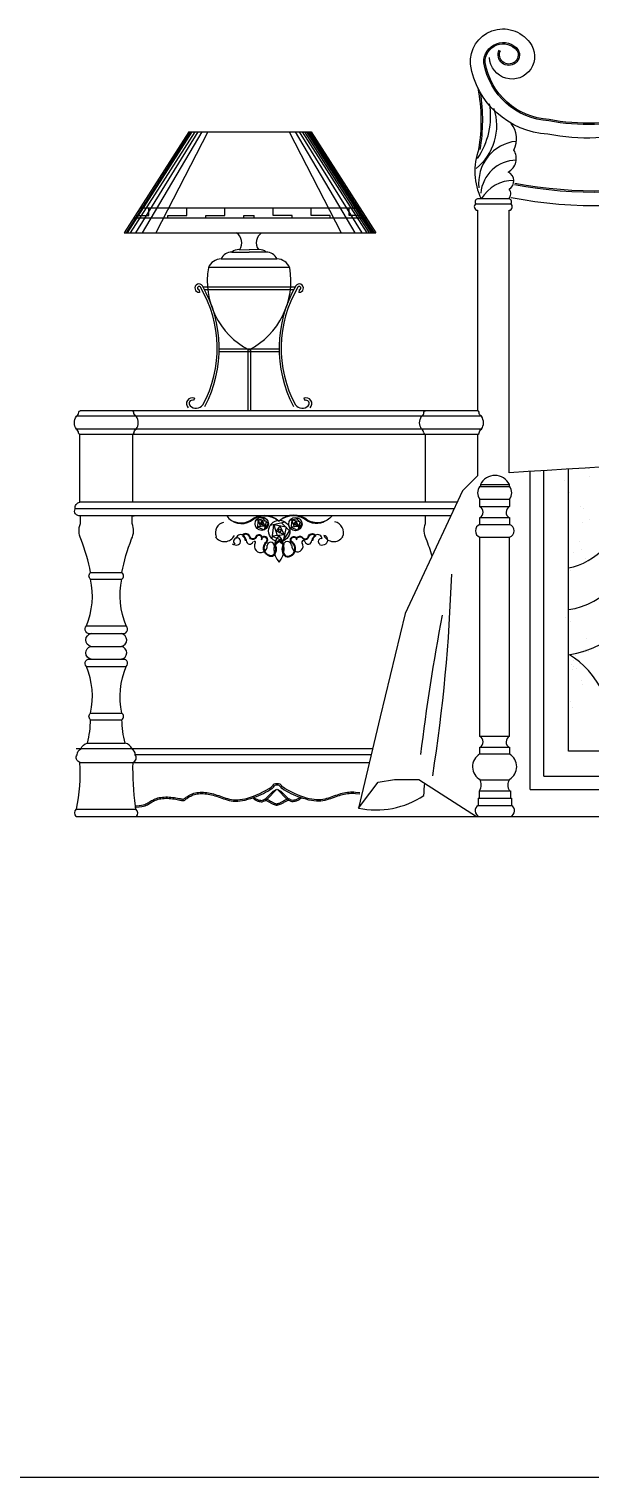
# Model space of a CAD drawing. Header units: inches. Extents: x 6.7 to 49.2, y 11 to 35.8.
# Drawn here: x 45.465 to 46.295, y 26.101 to 28.242 of the extents above; entities that cross this region are included whole.
import ezdxf

# ---------------------------------------------------------------- set-up
doc = ezdxf.new("R2010")
doc.units = ezdxf.units.IN
doc.header["$MEASUREMENT"] = 0
for name, color, linetype in [('02', 2, 'Continuous'), ('1', 1, 'Continuous'), ('4', 4, 'Continuous')]:
    doc.layers.add(name, color=color, linetype=linetype)

msp = doc.modelspace()

# ---------------------------------------------------------------- linework, layer by layer
at = {"layer": '02'}
for p, q in [((45.7016, 28.0902), (45.6062, 27.9405)), ((45.7043, 28.0902), (45.6088, 27.9405)), ((45.706, 28.0902), (45.6106, 27.9405)), ((45.7105, 28.0902), (45.6151, 27.9405)), ((45.7152, 28.0902), (45.6227, 27.9405)), ((45.7211, 28.0902), (45.6328, 27.9405)), ((45.7299, 28.0902), (45.6531, 27.9405)), ((45.7016, 28.0902), (45.8825, 28.0902)), ((45.8499, 28.0902), (45.9267, 27.9405)), ((45.8587, 28.0902), (45.947, 27.9405)), ((45.8646, 28.0902), (45.9572, 27.9405)), ((45.8693, 28.0902), (45.9648, 27.9405)), ((45.8729, 28.0902), (45.9683, 27.9405)), ((45.8755, 28.0902), (45.971, 27.9405)), ((45.8782, 28.0902), (45.9736, 27.9405)), ((45.88, 28.0902), (45.9757, 27.9401)), ((45.8825, 28.0902), (45.9779, 27.9405)), ((45.63, 27.9779), (45.9541, 27.9779)), ((45.6427, 27.9665), (45.6427, 27.9779)), ((45.6989, 27.9665), (45.6989, 27.9779)), ((45.755, 27.9665), (45.755, 27.9779)), ((46.1263, 27.9835), (46.1773, 27.9835)), ((45.6205, 27.9629), (45.9636, 27.9629)), ((45.6227, 27.9665), (45.6427, 27.9665)), ((45.6708, 27.9665), (45.6989, 27.9665)), ((45.6708, 27.9629), (45.6708, 27.9665)), ((45.727, 27.9665), (45.755, 27.9665)), ((45.727, 27.9629), (45.727, 27.9665)), ((45.7831, 27.9665), (45.7983, 27.9665)), ((45.7831, 27.9629), (45.7831, 27.9665)), ((45.6062, 27.9405), (45.9779, 27.9405)), ((45.7653, 27.9122), (45.7907, 27.912)), ((45.7759, 27.9159), (45.7907, 27.9158)), ((45.8056, 27.9159), (45.7907, 27.9158)), ((45.8161, 27.9122), (45.7907, 27.912)), ((45.7309, 27.8898), (45.8505, 27.8898)), ((45.7494, 27.9023), (45.832, 27.9023)), ((45.717, 27.8565), (45.7174, 27.8527)), ((45.8588, 27.8606), (45.7229, 27.8606)), ((45.7249, 27.8569), (45.8568, 27.8569)), ((45.8647, 27.8565), (45.8643, 27.8527)), ((45.8352, 27.7689), (45.7465, 27.7689)), ((45.7465, 27.7651), (45.8352, 27.7651)), ((45.7889, 27.7685), (45.7889, 27.6774)), ((45.7927, 27.7686), (45.7927, 27.6774)), ((45.7101, 27.6961), (45.7086, 27.6927)), ((45.8715, 27.6961), (45.8731, 27.6927)), ((46.1343, 27.6694), (45.5354, 27.6694)), ((46.1343, 27.6504), (45.5354, 27.6504)), ((46.129, 27.6424), (45.5407, 27.6424)), ((46.2263, 27.1374), (46.2263, 27.5886)), ((46.263, 27.1741), (46.263, 27.5906)), ((46.2919, 27.5924), (46.2919, 27.5924)), ((46.1317, 27.5658), (46.1757, 27.5658)), ((46.1327, 27.5687), (46.1757, 27.5687)), ((46.2574, 27.574), (46.2574, 27.574)), ((46.2937, 27.5801), (46.2937, 27.5801)), ((46.0986, 27.5424), (45.5407, 27.5424)), ((46.1317, 27.5467), (46.1757, 27.5467)), ((46.265, 27.5563), (46.265, 27.5563)), ((46.0939, 27.5324), (45.5337, 27.5324)), ((46.0892, 27.5224), (45.5413, 27.5224)), ((46.1315, 27.5359), (46.1759, 27.5359)), ((46.2808, 27.5358), (46.2808, 27.5358)), ((46.2852, 27.5329), (46.2852, 27.5329)), ((45.815, 27.5187), (45.801, 27.5155)), ((45.804, 27.5162), (45.8025, 27.5035)), ((45.8143, 27.5068), (45.8028, 27.5057)), ((45.8028, 27.5057), (45.8131, 27.5014)), ((45.8043, 27.5163), (45.8075, 27.5061)), ((45.8158, 27.514), (45.8043, 27.5163)), ((45.81, 27.5151), (45.8064, 27.5098)), ((45.8143, 27.5068), (45.8067, 27.5102)), ((45.8143, 27.5068), (45.81, 27.5151)), ((45.8191, 27.5107), (45.8117, 27.5179)), ((45.8158, 27.514), (45.8131, 27.5014)), ((45.8131, 27.5014), (45.8193, 27.511)), ((45.8442, 27.5129), (45.8217, 27.5079)), ((45.8267, 27.509), (45.8242, 27.4886)), ((45.8271, 27.5091), (45.8322, 27.4929)), ((45.8454, 27.5054), (45.8271, 27.5091)), ((45.8363, 27.5072), (45.8304, 27.4987)), ((45.843, 27.4939), (45.8309, 27.4994)), ((45.843, 27.4939), (45.8363, 27.5072)), ((45.8507, 27.5002), (45.8389, 27.5117)), ((45.8454, 27.5054), (45.8412, 27.4852)), ((45.8412, 27.4852), (45.8511, 27.5007)), ((45.8648, 27.5182), (45.8508, 27.5151)), ((45.8538, 27.5158), (45.8523, 27.503)), ((45.8641, 27.5064), (45.8526, 27.5052)), ((45.8526, 27.5052), (45.8629, 27.5009)), ((45.8541, 27.5158), (45.8573, 27.5057)), ((45.8656, 27.5135), (45.8541, 27.5158)), ((45.8598, 27.5147), (45.8562, 27.5093)), ((45.8641, 27.5064), (45.8565, 27.5098)), ((45.8641, 27.5064), (45.8598, 27.5147)), ((45.8689, 27.5103), (45.8615, 27.5175)), ((45.8656, 27.5135), (45.8629, 27.5009)), ((45.8629, 27.5009), (45.8691, 27.5106)), ((46.1317, 27.5096), (46.1757, 27.5096)), ((46.1318, 27.5197), (46.1757, 27.5197)), ((46.2629, 27.5158), (46.2629, 27.5158)), ((46.2831, 27.5126), (46.2831, 27.5126)), ((46.2943, 27.5173), (46.2943, 27.5173)), ((45.843, 27.4939), (45.8247, 27.4921)), ((45.8247, 27.4921), (45.8412, 27.4852)), ((45.828, 27.4781), (45.835, 27.4847)), ((45.8287, 27.4802), (45.835, 27.4862)), ((45.835, 27.4862), (45.8414, 27.4802)), ((45.835, 27.4847), (45.842, 27.4781)), ((46.1317, 27.4904), (46.1757, 27.4904)), ((46.279, 27.4849), (46.279, 27.4849)), ((46.2702, 27.4684), (46.2702, 27.4684)), ((46.2814, 27.4731), (46.2814, 27.4731)), ((46.2886, 27.4589), (46.2886, 27.4589)), ((45.5564, 27.4382), (45.6028, 27.4382)), ((46.2661, 27.4406), (46.2661, 27.4406)), ((45.5565, 27.4283), (45.6027, 27.4283)), ((46.258, 27.3711), (46.258, 27.3711)), ((45.5502, 27.3595), (45.609, 27.3595)), ((46.2664, 27.3666), (46.2664, 27.3666)), ((45.553, 27.3481), (45.6062, 27.3481)), ((45.557, 27.329), (45.6022, 27.329)), ((46.29, 27.3405), (46.29, 27.3405)), ((45.5521, 27.31), (45.6071, 27.31)), ((46.2708, 27.3078), (46.2708, 27.3078)), ((46.2728, 27.3153), (46.2728, 27.3153)), ((46.2853, 27.3198), (46.2853, 27.3198)), ((46.288, 27.3243), (46.288, 27.3243)), ((46.2918, 27.3211), (46.2918, 27.3211)), ((45.5502, 27.2994), (45.609, 27.2994)), ((46.2679, 27.3018), (46.2679, 27.3018)), ((46.2681, 27.2945), (46.2681, 27.2945)), ((46.2708, 27.299), (46.2708, 27.299)), ((46.2746, 27.2958), (46.2746, 27.2958)), ((46.2792, 27.3034), (46.2792, 27.3034)), ((46.2822, 27.2781), (46.2822, 27.2781)), ((46.283, 27.2729), (46.283, 27.2729)), ((46.2658, 27.2476), (46.2658, 27.2476)), ((45.5564, 27.2207), (45.6028, 27.2207)), ((45.5565, 27.2305), (45.6027, 27.2305)), ((46.2685, 27.2391), (46.2685, 27.2391)), ((45.5517, 27.1862), (45.6076, 27.1862)), ((46.1315, 27.1963), (46.1759, 27.1963)), ((46.1318, 27.1801), (46.1757, 27.1801)), ((45.5405, 27.1574), (45.9684, 27.1574)), ((45.9711, 27.1688), (45.6226, 27.1688)), ((46.1317, 27.17), (46.1757, 27.17)), ((47.887, 27.1739), (46.263, 27.1741)), ((46.2263, 27.1374), (47.9237, 27.1374)), ((45.8151, 27.1034), (45.826, 27.1147)), ((45.8174, 27.1029), (45.8315, 27.1175)), ((45.8315, 27.1175), (45.826, 27.1147)), ((45.8466, 27.1029), (45.8325, 27.1175)), ((45.838, 27.1147), (45.8325, 27.1175)), ((45.8489, 27.1034), (45.838, 27.1147)), ((46.1308, 27.1156), (46.1773, 27.1156)), ((46.1318, 27.1318), (46.1757, 27.1318)), ((46.1295, 27.1048), (46.1786, 27.1048)), ((46.1295, 27.0939), (46.1786, 27.0939)), ((45.5357, 27.0882), (45.6235, 27.0882))]:
    msp.add_line(p, q, dxfattribs=at)
for points in [[(46.9904, 28.0929, 1.128329), (46.9698, 28.0956, 0.591946), (47.0052, 28.0803, 0.177266), (47.0067, 28.1094, 0.137366), (46.9754, 28.1462, 0.18565), (46.8119, 28.1884, 0.01702), (46.3685, 28.111, -0.114182), (46.2339, 28.1064, -0.351273), (46.1378, 28.1923, -0.733847), (46.1887, 28.2112, -1.630344), (46.1606, 28.2112)], [(47.0753, 28.0263, -0.07755), (46.9173, 28.0529, 0.13035), (46.4534, 28.0194, -0.110529), (46.1832, 28.0119, -0.080668)], [(45.8091, 27.9405, 0.414467), (45.8045, 27.916, 0.414467)], [(45.7578, 27.5224, 0.402096), (45.7928, 27.5144, -0.36627), (45.835, 27.5143)], [(45.7634, 27.5163, 0.274785), (45.7923, 27.5153, -0.39192), (45.835, 27.5143)], [(45.9135, 27.5224, -0.364208), (45.8778, 27.5153, 0.39192), (45.835, 27.5143)], [(45.9067, 27.5163, -0.311736), (45.8772, 27.5144, 0.36627), (45.835, 27.5143)], [(45.8278, 27.4797, -0.377899), (45.8249, 27.4629, -0.711148), (45.8173, 27.4834, 0.849148), (45.8103, 27.4908, 0.74127), (45.8, 27.49, -0.624831), (45.7922, 27.4912, 0.555304), (45.7811, 27.4941)], [(45.8287, 27.4802, -0.385418), (45.8253, 27.4618, -0.718106), (45.8165, 27.4842, 1.311813), (45.8091, 27.4869, 1.163865), (45.801, 27.4896, -0.639998), (45.7912, 27.4909, 0.555304), (45.7819, 27.4933)], [(45.8414, 27.4802, 0.385418), (45.8448, 27.4618, 0.846063), (45.8536, 27.4842, -1.311813), (45.861, 27.4869, -0.622182), (45.8691, 27.4896, 0.639998), (45.8789, 27.4909, -0.555304), (45.8882, 27.4933)], [(45.8423, 27.4797, 0.379962), (45.8452, 27.4628, 0.844512), (45.8529, 27.4833, -1.004936), (45.861, 27.4897, -0.467342), (45.8699, 27.4902, 0.648499), (45.8779, 27.4912, -0.555304), (45.889, 27.4941)], [(45.7982, 27.1059, 0.021705), (45.7993, 27.1048, 0.094826), (45.8023, 27.103, 0.030679), (45.8063, 27.1017, 0.046778), (45.8088, 27.1013, 0.177054), (45.8121, 27.1023, -0.274127), (45.8174, 27.1029, -0.009052), (45.8191, 27.1021, -0.007283), (45.8211, 27.1011, -0.011261), (45.8237, 27.0996, 0.008001), (45.8273, 27.0975, 0.077208), (45.8299, 27.0966, 0.018804), (45.8321, 27.0962, 0.044965)]]:
    msp.add_lwpolyline(points, format="xyb", dxfattribs=at)
for points in [[(45.812, 27.5113), (45.8082, 27.5124), (45.8097, 27.5089)], [(45.8393, 27.5012), (45.8333, 27.503), (45.8358, 27.4972)], [(45.8618, 27.5109), (45.858, 27.512), (45.8595, 27.5084)]]:
    msp.add_lwpolyline(points, close=True, dxfattribs=at)
for points in [[(45.6225, 27.0933), (45.6236, 27.0934), (45.6281, 27.0938), (45.6316, 27.0943), (45.6344, 27.0948), (45.6366, 27.0954), (45.6383, 27.096), (45.6398, 27.0967), (45.6411, 27.0975), (45.6424, 27.0983), (45.6437, 27.0992), (45.6452, 27.1001), (45.6467, 27.101), (45.6483, 27.1019), (45.6499, 27.1028), (45.6517, 27.1036), (45.6537, 27.1043), (45.6557, 27.1049), (45.6579, 27.1054), (45.6602, 27.1058), (45.6626, 27.1061), (45.665, 27.1063), (45.6675, 27.1064), (45.6701, 27.1064), (45.6727, 27.1062), (45.6753, 27.106), (45.6778, 27.1057), (45.6803, 27.1054), (45.6827, 27.105), (45.6849, 27.1046), (45.6869, 27.1043), (45.6887, 27.1039), (45.6902, 27.1036), (45.6914, 27.1034), (45.6923, 27.1032), (45.693, 27.1031), (45.6935, 27.1032), (45.694, 27.1033), (45.6945, 27.1036), (45.6951, 27.1039), (45.6958, 27.1045), (45.6967, 27.1052), (45.6977, 27.1059), (45.6989, 27.1068), (45.7003, 27.1078), (45.7019, 27.1087), (45.7035, 27.1096), (45.7054, 27.1105), (45.7073, 27.1112), (45.7093, 27.1119), (45.7115, 27.1124), (45.7137, 27.1128), (45.716, 27.1131), (45.7184, 27.1133), (45.7208, 27.1134), (45.7232, 27.1133), (45.7257, 27.1132), (45.7282, 27.1129), (45.7307, 27.1125), (45.7332, 27.112), (45.7357, 27.1115), (45.7383, 27.1108), (45.7408, 27.1101), (45.7433, 27.1093), (45.7459, 27.1084), (45.7484, 27.1075), (45.751, 27.1066), (45.7536, 27.1057), (45.7562, 27.1048), (45.7589, 27.104), (45.7617, 27.1033), (45.7646, 27.1028), (45.7675, 27.1024), (45.7706, 27.1022), (45.7739, 27.1023), (45.7773, 27.1026), (45.7808, 27.1031), (45.7846, 27.1038), (45.7885, 27.1048), (45.7927, 27.1061), (45.7971, 27.1076), (45.8017, 27.1095), (45.8064, 27.1115), (45.8112, 27.1139), (45.8159, 27.1164), (45.8205, 27.1191), (45.8233, 27.121)], [(45.9545, 27.1123), (45.9482, 27.1131), (45.9458, 27.1133), (45.9434, 27.1134), (45.9409, 27.1133), (45.9385, 27.1132), (45.936, 27.1129), (45.9335, 27.1125), (45.9309, 27.112), (45.9284, 27.1115), (45.9259, 27.1108), (45.9234, 27.1101), (45.9208, 27.1093), (45.9183, 27.1084), (45.9157, 27.1075), (45.9132, 27.1066), (45.9106, 27.1057), (45.9079, 27.1048), (45.9052, 27.104), (45.9025, 27.1033), (45.8996, 27.1028), (45.8966, 27.1024), (45.8935, 27.1022), (45.8903, 27.1023), (45.8869, 27.1026), (45.8833, 27.1031), (45.8796, 27.1038), (45.8756, 27.1048), (45.8715, 27.1061), (45.8671, 27.1076), (45.8625, 27.1095), (45.8577, 27.1115), (45.8529, 27.1139), (45.8482, 27.1164), (45.8437, 27.1191), (45.8409, 27.1209)], [(45.9524, 27.0899), (45.9527, 27.0899)]]:
    msp.add_lwpolyline(points, dxfattribs=at)
for centre, radius in [((45.8094, 27.5105), 0.00986), ((45.8353, 27.4999), 0.0158), ((45.8592, 27.5101), 0.00986)]:
    msp.add_circle(centre, radius, dxfattribs=at)
for centre, radius, start, end in [((45.8807, 28.1074), 0.2554, 350.2036, 9.1396), ((46.0766, 28.0989), 0.0803, 308.3955, 18.7251), ((46.0367, 28.1133), 0.1111, 325.5388, 9.5578), ((46.1483, 28.0797), 0.0378, 334.0051, 37.2971), ((46.192, 28.0145), 0.0619, 96.15, 186.5909), ((46.1629, 28.0508), 0.0229, 298.2455, 32.6575), ((46.1865, 27.9945), 0.0536, 90.8972, 174.8799), ((46.1819, 27.9628), 0.0555, 89.7044, 149.646), ((46.1681, 28.0177), 0.0141, 299.2424, 66.2157), ((46.1672, 27.9984), 0.0104, 313.2665, 41.5437), ((45.7624, 27.926), 0.0176, 325.6014, 55.651), ((45.7653, 27.8944), 0.0178, 90, 153.8109), ((45.7747, 27.9023), 0.0136, 85.27, 133.6097), ((45.8067, 27.9023), 0.0136, 46.3903, 94.73), ((45.8161, 27.8944), 0.0178, 26.1891, 90), ((45.8434, 27.8692), 0.1145, 169.9962, 242.6044), ((45.7497, 27.8818), 0.0204, 90.9754, 159.1082), ((45.738, 27.8692), 0.1145, 297.3956, 10.0038), ((45.8317, 27.8818), 0.0204, 20.8918, 89.0246), ((45.7168, 27.8589), 0.00616, 32.0735, 275.454), ((45.8649, 27.8589), 0.00616, 264.546, 147.9265), ((45.7168, 27.8589), 0.00242, 32.0735, 275.454), ((45.5681, 27.7702), 0.1756, 331.461, 30.8136), ((45.5612, 27.77), 0.1853, 332.3858, 29.8079), ((46.0205, 27.77), 0.1853, 150.1921, 207.6142), ((46.0136, 27.7702), 0.1756, 149.1864, 208.539), ((45.8649, 27.8589), 0.00242, 264.546, 147.9265), ((45.7067, 27.6883), 0.00849, 66.2695, 227.016), ((45.7067, 27.6883), 0.00475, 66.2695, 227.016), ((45.875, 27.6883), 0.00849, 312.984, 113.7305), ((45.875, 27.6883), 0.00475, 312.984, 113.7305), ((45.7122, 27.6941), 0.0127, 226.9126, 322.2806), ((45.8695, 27.6941), 0.0127, 217.7194, 313.0874), ((45.7562, 27.4975), 0.0153, 102.3075, 202.2541), ((45.9139, 27.4975), 0.0164, 337.6543, 77.7398), ((45.7544, 27.5003), 0.0162, 213.9541, 334.036), ((45.7717, 27.4895), 0.0105, 234.8723, 288.7795), ((45.7729, 27.4844), 0.00525, 294.5543, 231.8654), ((45.7781, 27.4876), 0.00682, 61.3828, 175.1686), ((45.7743, 27.4832), 0.0115, 11.2151, 55.421), ((45.7743, 27.4832), 0.0126, 10.7182, 55.6939), ((45.7918, 27.4855), 0.00517, 179.3764, 343.0099), ((45.7989, 27.4831), 0.00129, 308.3083, 157.0944), ((45.808, 27.4774), 0.00952, 150.4027, 7.2659), ((45.8227, 27.4779), 0.0053, 2.9613, 174.7521), ((45.8565, 27.4733), 0.0291, 138.5084, 222.4366), ((45.8135, 27.4733), 0.0291, 317.5634, 41.4916), ((45.8473, 27.4779), 0.00638, 5.1857, 177.044), ((45.8621, 27.4774), 0.00844, 172.6816, 29.6113), ((45.8711, 27.4831), 0.00237, 22.7781, 231.7614), ((45.8783, 27.4855), 0.00517, 196.9901, 0.6236), ((45.8958, 27.4832), 0.0126, 124.3061, 169.2818), ((45.8958, 27.4832), 0.0115, 124.579, 168.7849), ((45.892, 27.4876), 0.00682, 4.8314, 118.6172), ((45.8971, 27.4844), 0.00417, 67.3225, 245.5124), ((45.8984, 27.4895), 0.0105, 251.2205, 305.1277), ((45.9001, 27.4864), 0.0069, 308.314, 81.8112), ((45.9157, 27.5003), 0.0162, 205.964, 326.0459), ((43.617, 27.5181), 2.4746, 351.1563, 358.094), ((49.0716, 26.8033), 3.0495, 169.1911, 173.1109), ((45.7652, 27.2051), 0.1045, 288.2789, 304.6932), ((45.8583, 27.0911), 0.046, 132.2357, 139.6056), ((45.8058, 27.1415), 0.0293, 310.0694, 321.8024), ((45.8322, 27.1114), 0.0146, 72.7974, 109.4779), ((45.8321, 27.1121), 0.0118, 73.9401, 106.0599), ((45.8583, 27.1415), 0.0293, 218.1976, 229.8411), ((45.8058, 27.0911), 0.046, 40.3944, 48.1034), ((45.899, 27.2051), 0.1045, 235.3068, 251.7211)]:
    msp.add_arc(centre, radius, start, end, dxfattribs=at)
for centre, major_axis, start_param, end_param in [((46.2468, 27.6256), (0, 0.182), 3.272942, 4.229533), ((46.251, 27.5891), (0, 0.2064), 3.227058, 4.318474), ((46.242, 27.6144), (0, 0.2995), 3.244645, 4.205018), ((46.2197, 27.1551), (0, 0.1746), 4.821745, 5.895886)]:
    msp.add_ellipse(centre, major_axis=major_axis, ratio=0.68, start_param=start_param, end_param=end_param, dxfattribs=at)
at = {"layer": '1'}
for p, q in [((45.8264, 27.9665), (45.8264, 27.9779)), ((45.8826, 27.9665), (45.8826, 27.9779)), ((45.9387, 27.9665), (45.9387, 27.9779)), ((45.7983, 27.9629), (45.7983, 27.9665)), ((45.8545, 27.9665), (45.8264, 27.9665)), ((45.8545, 27.9629), (45.8545, 27.9665)), ((45.9106, 27.9665), (45.8826, 27.9665)), ((45.9106, 27.9629), (45.9106, 27.9665)), ((45.9614, 27.9665), (45.9387, 27.9665)), ((45.535, 27.0774), (48.615, 27.0774))]:
    msp.add_line(p, q, dxfattribs=at)
at = {"layer": '4'}
for p, q in [((46.1751, 27.9909), (46.1285, 27.9909)), ((46.1285, 27.9742), (46.1285, 27.6774)), ((46.175, 27.5857), (46.175, 27.9742)), ((46.1287, 27.6774), (45.541, 27.6774)), ((45.6186, 27.6424), (45.6186, 27.5424)), ((46.0511, 27.6424), (46.0511, 27.5424)), ((46.2063, 27.1174), (46.2063, 27.5875)), ((46.1327, 27.5687), (46.1327, 27.5658)), ((46.1757, 27.5658), (46.1757, 27.5687)), ((46.1757, 27.2071), (46.1757, 27.2071)), ((45.9732, 27.1774), (45.535, 27.1774)), ((46.1757, 27.1325), (46.1757, 27.1325)), ((46.2063, 27.1174), (47.9437, 27.1174)), ((28.5465, 26.1006), (48.8727, 26.1006))]:
    msp.add_line(p, q, dxfattribs=at)
for points in [[(46.9752, 28.1068, 0.130335), (46.9555, 28.1251, 0.118171), (46.8189, 28.1697, 0.016946), (46.3735, 28.0915, -0.112564), (46.2323, 28.0865, -0.352312), (46.1179, 28.1901, -0.758077), (46.2056, 28.2221, -1.374201), (46.1461, 28.2)], [(46.9922, 28.092, 1.113519), (46.9681, 28.0967, 0.603936), (47.0061, 28.0785, 0.199699), (47.0085, 28.1103, 0.134919), (46.9768, 28.1476, 0.187041), (46.8112, 28.1903, 0.017027), (46.368, 28.1129, -0.114354), (46.2341, 28.1084, -0.351106), (46.1398, 28.1926, -0.729395), (46.187, 28.2101, -1.61802), (46.1624, 28.2103)], [(47.0753, 28.0283, -0.077438), (46.9181, 28.0547, 0.130557), (46.4526, 28.0213, -0.110465), (46.1838, 28.0139, -0.080512)], [(47.0753, 28.0061, -0.078597), (46.9092, 28.0345, 0.128176), (46.4609, 28.0005, -0.111029), (46.1781, 27.9925, -0.082024)], [(45.5387, 27.6449, 0.240861), (45.5354, 27.6504, -0.308746), (45.5354, 27.6694, 0.326735), (45.5389, 27.6755, -0.287623), (45.541, 27.6774)], [(45.6205, 27.6449, -0.240861), (45.6239, 27.6504, 0.308746), (45.6239, 27.6694, -0.326735), (45.6204, 27.6755, 0.287623), (45.6183, 27.6774)], [(46.0491, 27.6449, 0.240861), (46.0458, 27.6504, -0.308746), (46.0458, 27.6694, 0.326735), (46.0493, 27.6755, -0.287623), (46.0514, 27.6774)], [(46.1309, 27.6449, -0.240861), (46.1343, 27.6504, 0.308746), (46.1343, 27.6694, -0.326735), (46.1308, 27.6755, 0.287623), (46.1287, 27.6774)], [(45.535, 27.0774, -0.409287), (45.5357, 27.0882, 0.065136), (45.5405, 27.1574, -0.520325), (45.5367, 27.1689, -0.276899), (45.5421, 27.1775, -0.258128), (45.5517, 27.1862, 0.06379), (45.5564, 27.2207, -0.500989), (45.5565, 27.2305, 0.152906), (45.5502, 27.2994, -0.836082), (45.5574, 27.31, -0.819622), (45.557, 27.329, -0.818188), (45.5574, 27.3481, -0.785981), (45.5502, 27.3595, 0.152906), (45.5565, 27.4283, -0.500989), (45.5564, 27.4382, 0.048518), (45.5422, 27.488, -0.211845), (45.5413, 27.5108), (45.5413, 27.5224, -0.652991), (45.5337, 27.5324, -0.415573), (45.5407, 27.5424), (45.5407, 27.6424, -0.31391), (45.5387, 27.645)], [(45.6205, 27.645, -0.31391), (45.6186, 27.6424)], [(46.0491, 27.645, 0.31391), (46.0511, 27.6424)], [(46.129, 27.5818), (46.129, 27.6424, 0.31391), (46.1309, 27.645)], [(45.6179, 27.1775, 0.216948), (45.6076, 27.1862, -0.06379), (45.6028, 27.2207, 0.500989), (45.6027, 27.2305, -0.152906), (45.609, 27.2994, 0.836082), (45.6019, 27.31, 0.819622), (45.6022, 27.329, 0.818188), (45.6019, 27.3481, 0.785981), (45.609, 27.3595, -0.152906), (45.6027, 27.4283, 0.500989), (45.6028, 27.4382, -0.048518), (45.6171, 27.488, 0.211845), (45.6179, 27.5108), (45.6179, 27.5224, 0.118899), (45.6211, 27.5224)], [(46.0612, 27.4625, 0.025165), (46.0526, 27.488, -0.211845), (46.0517, 27.5108), (46.0517, 27.5224, -0.118899), (46.0485, 27.5224)], [(45.6242, 27.0774, 0.409287), (45.6235, 27.0882, -0.004529), (45.6226, 27.0929)], [(45.7962, 27.1052, 0.03215), (45.7979, 27.1034, 0.094826), (45.8016, 27.1011, 0.030679), (45.8058, 27.0998, 0.046778), (45.8086, 27.0993, 0.177054), (45.8133, 27.1007, -0.274127), (45.8166, 27.1011, -0.009052), (45.8182, 27.1003, -0.007283), (45.8201, 27.0993, -0.011261), (45.8227, 27.0979, 0.008001), (45.8263, 27.0958, 0.077208), (45.8295, 27.0946, 0.020725), (45.8321, 27.0942)], [(45.866, 27.1059, -0.021705), (45.8649, 27.1048, -0.094826), (45.8619, 27.103, -0.030679), (45.8579, 27.1017, -0.046778), (45.8554, 27.1013, -0.177054), (45.852, 27.1023, 0.274127), (45.8467, 27.1029, 0.009052), (45.8451, 27.1021, 0.007283), (45.8431, 27.1011, 0.011261), (45.8404, 27.0996, -0.008001), (45.8369, 27.0975, -0.077208), (45.8343, 27.0966, -0.018804), (45.8321, 27.0962, -0.044965)], [(45.868, 27.1052, -0.03215), (45.8663, 27.1034, -0.094826), (45.8626, 27.1011, -0.030679), (45.8584, 27.0998, -0.046778), (45.8555, 27.0993, -0.177054), (45.8508, 27.1007, 0.274127), (45.8476, 27.1011, 0.009052), (45.846, 27.1003, 0.007283), (45.844, 27.0993, 0.011261), (45.8414, 27.0979, -0.008001), (45.8378, 27.0958, -0.077208), (45.8347, 27.0946, -0.020725), (45.8321, 27.0942)]]:
    msp.add_lwpolyline(points, format="xyb", dxfattribs=at)
for points in [[(46.129, 27.5818), (46.1064, 27.5593), (46.0217, 27.3779), (45.9845, 27.2248), (45.9524, 27.0899), (45.9693, 27.112), (45.9814, 27.1281), (46.0056, 27.1322), (46.0419, 27.1322), (46.1269, 27.0774)], [(46.1318, 27.5358), (46.1318, 27.5467)], [(46.1757, 27.5467), (46.1757, 27.5358)], [(46.1318, 27.5096), (46.1318, 27.5197)], [(46.1757, 27.5197), (46.1757, 27.5096)], [(46.1318, 27.1962), (46.1318, 27.4904)], [(46.1757, 27.1962), (46.1757, 27.4904)], [(46.1318, 27.17), (46.1318, 27.1801)], [(46.1757, 27.1801), (46.1757, 27.17)], [(46.1308, 27.1157), (46.1308, 27.1048)], [(46.1773, 27.1157), (46.1773, 27.1048)], [(45.6229, 27.0913), (45.6238, 27.0914), (45.6283, 27.0918), (45.632, 27.0923), (45.6349, 27.0929), (45.6372, 27.0935), (45.6391, 27.0942), (45.6407, 27.095), (45.6421, 27.0958), (45.6435, 27.0966), (45.6448, 27.0975), (45.6462, 27.0984), (45.6477, 27.0993), (45.6492, 27.1002), (45.6508, 27.101), (45.6525, 27.1018), (45.6543, 27.1024), (45.6562, 27.103), (45.6583, 27.1035), (45.6605, 27.1038), (45.6627, 27.1041), (45.6651, 27.1043), (45.6675, 27.1044), (45.67, 27.1044), (45.6725, 27.1042), (45.6751, 27.104), (45.6776, 27.1038), (45.68, 27.1034), (45.6824, 27.1031), (45.6846, 27.1027), (45.6866, 27.1023), (45.6883, 27.1019), (45.6898, 27.1016), (45.691, 27.1014), (45.692, 27.1012), (45.6929, 27.1011), (45.6939, 27.1012), (45.6948, 27.1014), (45.6956, 27.1018), (45.6963, 27.1023), (45.697, 27.1029), (45.6979, 27.1036), (45.6989, 27.1043), (45.7001, 27.1052), (45.7014, 27.1061), (45.7029, 27.107), (45.7045, 27.1078), (45.7062, 27.1086), (45.708, 27.1094), (45.7099, 27.11), (45.7119, 27.1105), (45.714, 27.1109), (45.7162, 27.1112), (45.7185, 27.1113), (45.7208, 27.1114), (45.7231, 27.1113), (45.7255, 27.1112), (45.7279, 27.1109), (45.7304, 27.1105), (45.7328, 27.1101), (45.7353, 27.1095), (45.7377, 27.1089), (45.7402, 27.1082), (45.7427, 27.1074), (45.7452, 27.1066), (45.7478, 27.1057), (45.7503, 27.1047), (45.7529, 27.1038), (45.7556, 27.1029), (45.7584, 27.1021), (45.7613, 27.1014), (45.7642, 27.1008), (45.7674, 27.1004), (45.7706, 27.1002), (45.774, 27.1003), (45.7775, 27.1006), (45.7812, 27.1011), (45.785, 27.1019), (45.7891, 27.1029), (45.7933, 27.1042), (45.7978, 27.1058), (45.7982, 27.1059)], [(45.9543, 27.1103), (45.948, 27.1112), (45.9457, 27.1113), (45.9434, 27.1114), (45.941, 27.1113), (45.9386, 27.1112), (45.9362, 27.1109), (45.9338, 27.1105), (45.9314, 27.1101), (45.9289, 27.1095), (45.9264, 27.1089), (45.9239, 27.1082), (45.9214, 27.1074), (45.9189, 27.1066), (45.9164, 27.1057), (45.9138, 27.1047), (45.9112, 27.1038), (45.9085, 27.1029), (45.9058, 27.1021), (45.9029, 27.1014), (45.8999, 27.1008), (45.8968, 27.1004), (45.8936, 27.1002), (45.8902, 27.1003), (45.8867, 27.1006), (45.883, 27.1011), (45.8791, 27.1019), (45.8751, 27.1029), (45.8708, 27.1042), (45.8664, 27.1058), (45.866, 27.1059)], [(46.1295, 27.1048), (46.1295, 27.0939)], [(46.1786, 27.1048), (46.1786, 27.0939)]]:
    msp.add_lwpolyline(points, dxfattribs=at)
for centre, radius, start, end in [((45.884, 28.1064), 0.25, 350.3032, 11.0916), ((46.2155, 28.0317), 0.0912, 159.0343, 206.6025), ((46.1285, 27.9791), 0.00489, 116.4058, 269.8315), ((46.1292, 27.9866), 0.00432, 100.1163, 227.4477), ((46.1743, 27.9866), 0.00432, 312.5523, 79.8837), ((46.175, 27.9791), 0.00489, 270.1685, 63.5942), ((47.058, 14.526), 13.0895, 85.9826, 93.86786), ((46.1443, 27.5563), 0.0157, 142.5334, 217.4666), ((46.1542, 27.5578), 0.0241, 26.9048, 153.1131), ((46.1639, 27.5563), 0.0152, 320.817, 39.183), ((46.1272, 27.5274), 0.00958, 298.4959, 63.2217), ((46.1802, 27.5274), 0.00958, 116.7783, 241.5041), ((46.1358, 27.5), 0.0104, 112.6267, 247.3733), ((46.1724, 27.5), 0.0101, 288.7349, 71.2651), ((45.6126, 27.1687), 0.00992, 0.7542, 62.6636), ((46.1272, 27.1878), 0.00958, 298.4959, 63.2217), ((46.1802, 27.1878), 0.00958, 116.7783, 241.5041), ((46.0259, 27.1494), 0.4073, 178.8693, 187.9694), ((45.6166, 27.1645), 0.00735, 286.667, 36.6233), ((46.1427, 27.1512), 0.0217, 120.1741, 243.3718), ((46.1647, 27.1512), 0.0217, 300.3349, 59.6651), ((45.6437, 27.1494), 0.4073, 354.2717, 356.8081), ((46.1168, 27.1243), 0.0171, 329.4254, 28.857), ((46.1883, 27.1242), 0.0151, 146.7294, 214.9882), ((45.9785, 27.2132), 0.126, 258.0707, 304.0149), ((46.1342, 27.086), 0.00923, 121.1121, 247.9723), ((46.1739, 27.086), 0.00923, 292.0277, 58.8879)]:
    msp.add_arc(centre, radius, start, end, dxfattribs=at)

doc.saveas('drawing.dxf')
